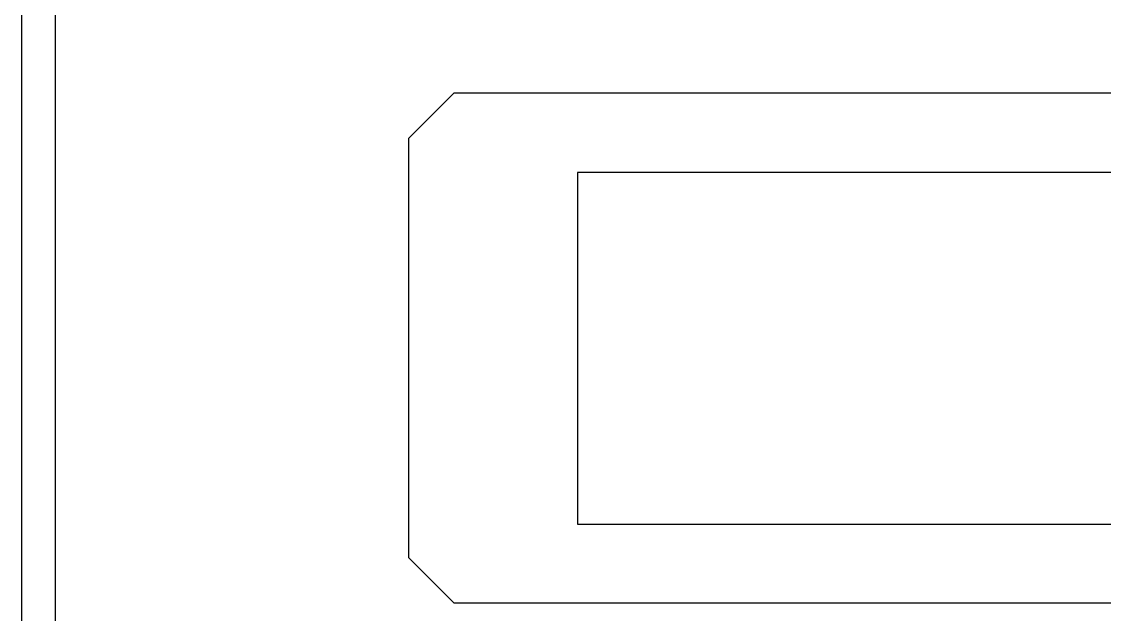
# Model space of a CAD drawing. Extents: x 4.9 to 38.9, y -1.1 to 21.9.
# Drawn here: x 12.807 to 14.716, y 18.433 to 19.478 of the extents above; entities that cross this region are included whole.
import ezdxf

# ---------------------------------------------------------------- set-up
doc = ezdxf.new("R2010")
doc.units = 0
doc.layers.get('0').update_dxf_attribs({"linetype": 'CONTINUOUS'})

msp = doc.modelspace()

# ---------------------------------------------------------------- linework, layer by layer
at = {"color": 7}
msp.add_line((12.8072, 20.8733), (12.8072, 17.5613), dxfattribs=at)
for points in [[(20.0854, 17.5423), (18.7305, 17.5423), (17.1773, 17.5423), (15.6241, 17.5423), (14.2691, 17.5423), (13.3108, 17.5423), (13.0423, 17.5423), (12.9473, 17.5423), (12.8672, 17.6224), (12.8672, 17.7594), (12.8672, 18.1208), (12.8672, 19.2173), (12.8672, 20.3139), (12.8672, 20.6752), (12.8672, 20.8123), (12.9473, 20.8923)], [(14.9898, 18.4526), (14.4684, 18.4526), (14.0136, 18.4526), (13.6919, 18.4526), (13.6017, 18.4526), (13.5698, 18.4526), (13.4898, 18.5326), (13.4898, 18.6482), (13.4898, 18.9024), (13.4898, 19.1566), (13.4898, 19.2722), (13.5698, 19.3522)], [(13.5698, 19.3522), (13.6017, 19.3522), (13.6919, 19.3522), (14.0136, 19.3522), (14.4684, 19.3522), (14.9898, 19.3522)]]:
    msp.add_lwpolyline(points, dxfattribs=at)
msp.add_lwpolyline([(13.7875, 18.592), (16.1876, 18.592), (16.1876, 19.212), (13.7875, 19.212)], close=True, dxfattribs=at)

doc.saveas('drawing.dxf')
